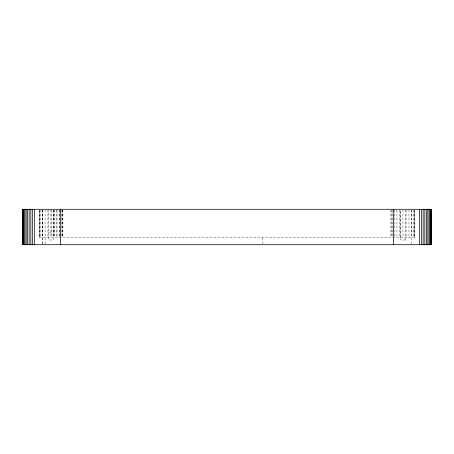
<?xml version="1.0" encoding="UTF-8"?>
<svg xmlns="http://www.w3.org/2000/svg" width="454" height="454" viewBox="0 0 454 454"><rect width="100%" height="100%" fill="white"/><g stroke="black" fill="none" stroke-linecap="round" stroke-linejoin="round"><path stroke-width="0.34" stroke-dasharray="2.27 1.7" d="M48.68 232.902L53.402 232.902M39.231 209.992L39.231 237.629L39.475 209.992M400.598 237.629L400.661 209.992M414.769 209.992L414.769 237.629L414.701 209.992M39.231 237.629L414.769 237.629M405.32 239.99L400.598 239.99L400.615 209.986M414.593 209.992L414.593 237.629M413.39 209.992L413.39 237.629M411.727 209.992L411.727 244.712M411.477 209.992L411.477 237.629M408.98 209.992L408.98 237.629M406.075 209.992L406.075 237.629M405.297 209.986L405.297 239.99M402.959 209.992L402.959 237.629M399.838 209.992L399.838 237.629M396.932 209.992L396.932 237.629M394.441 209.992L394.441 237.629M392.523 209.992L392.523 237.629M391.32 209.992L391.32 237.629M390.911 209.992L390.911 237.629M262.429 237.629L262.429 244.008M62.885 209.992L62.885 237.629M62.851 209.992L62.851 237.629M62.436 209.992L62.482 237.629M61.301 209.992L61.301 237.629M59.417 209.992L59.434 237.629M59.349 209.992L59.349 237.629M56.966 209.992L56.994 237.629M56.898 209.992L56.898 237.629M54.105 209.992L54.157 237.629M54.043 209.992L54.043 237.629M53.402 209.981L53.402 239.99L48.68 239.99L48.68 209.981M53.158 209.992L53.158 237.629M51.041 209.992L51.098 237.629M50.984 209.992L50.984 237.629M47.931 209.992L47.976 237.629M45.088 209.992L45.139 244.008M42.665 209.992L42.653 237.629M42.301 209.992L42.301 244.008M42.245 209.992L42.245 244.712M40.786 209.992L40.786 237.629M39.6 209.992L39.623 237.629"/><path stroke-width="0.68" d="M431.152 209.288L431.152 244.712M430.721 209.288L430.721 244.712M430.012 209.288L430.012 244.712M429.047 209.288L429.047 244.712M427.844 209.288L427.844 244.712M426.431 209.288L426.431 244.712M424.853 209.288L424.853 244.712M423.139 209.288L423.139 244.712M421.34 209.288L421.34 244.712M419.49 209.288L419.49 244.712M393.51 209.288L393.51 244.712M60.49 209.288L60.49 244.712M34.51 209.288L34.51 244.712M32.66 209.288L32.66 244.712M30.861 209.288L30.861 244.712M29.147 209.288L29.147 244.712M27.569 209.288L27.569 244.712M26.156 209.288L26.156 244.712M24.953 209.288L24.953 244.712M23.988 209.288L23.988 244.712M23.279 209.288L23.279 244.712M22.848 209.288L22.848 244.712M431.3 209.288L22.7 209.288L22.7 244.712L431.3 244.712L431.3 209.288"/></g></svg>
